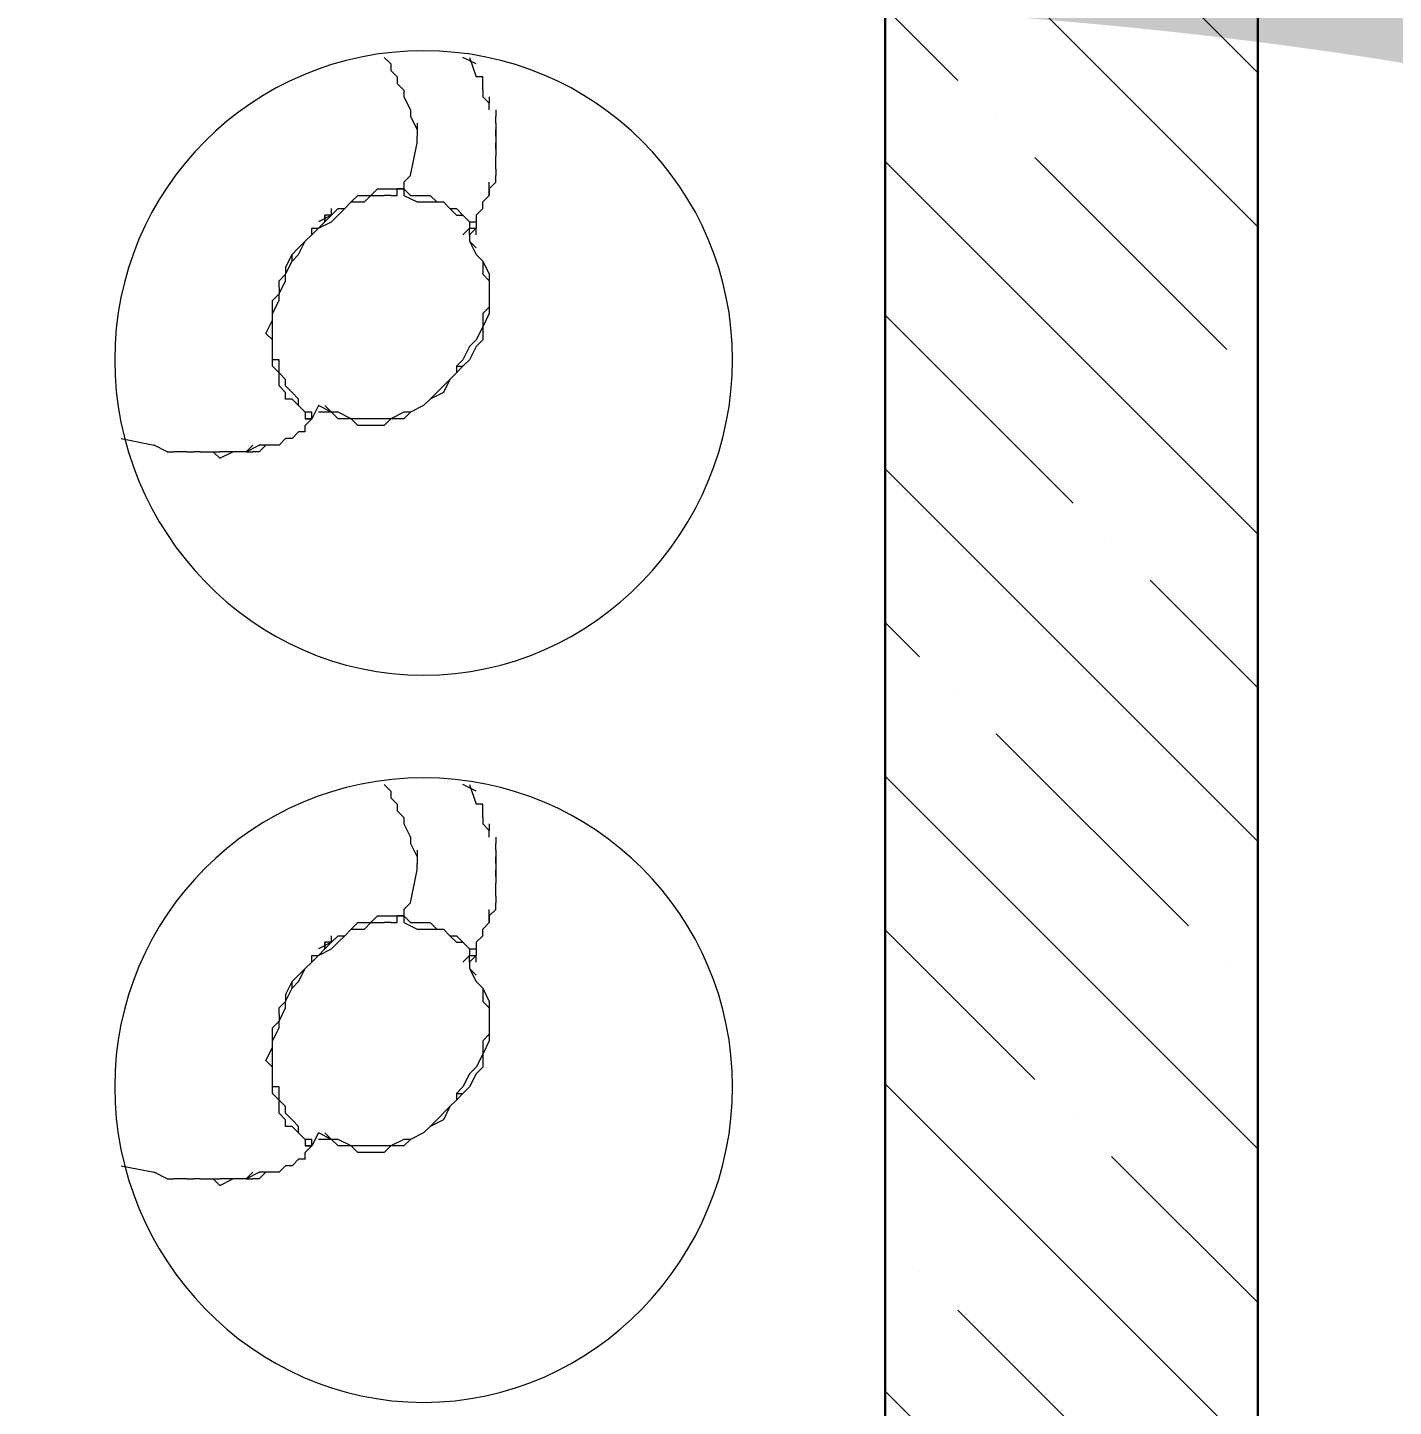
# Model space of a CAD drawing. Header units: millimetres. Extents: x -136099598 to 11807193, y 0 to 779331.
# Drawn here: x -136041954 to -136040854, y 242435 to 243546 of the extents above; entities that cross this region are included whole.
import ezdxf
from ezdxf import colors
from ezdxf.entities.mleader import LeaderData, LeaderLine
from ezdxf.enums import TextEntityAlignment as Align
from ezdxf.math import Vec2, Vec3

# ---------------------------------------------------------------- set-up
doc = ezdxf.new("R2018")
doc.units = ezdxf.units.MM
doc.header["$MEASUREMENT"] = 0
doc.layers.get('0').update_dxf_attribs({"color": 250, "lineweight": 9})
for name, color, linetype, lineweight in [('АР_Маркер экспликации', 239, 'Continuous', 13), ('АР_Номер помещения', 1, 'Continuous', 25), ('АР_Отметки', 250, 'Continuous', 15), ('АР_Помещения_площадь', 19, 'Continuous', 9), ('АР_Сущ Несущая стена', 202, 'Continuous', 30), ('АР_Штриховка монолит', 250, 'Continuous', 9)]:
    doc.layers.add(name, color=color, linetype=linetype, lineweight=lineweight)
doc.layers.add('АР_Названия помещений', color=124, linetype='Continuous', lineweight=5, plot=False)
doc.layers.add('ТХ_мебель_коридор', color=250, linetype='Continuous')
doc.styles.add('ISOCPEUR', font='isocpeur.ttf', dxfattribs={"width": 0.7})
doc.styles.get("Standard").update_dxf_attribs({"font": 'isocpeur.ttf'})

# ---------------------------------------------------------------- blocks, each defined once
blk = doc.blocks.new('_DotSmall')
at = {"color": 0, "linetype": 'ByBlock', "const_width": 0.5}
blk.add_lwpolyline([(-0.0625, 0, 1), (0.0625, 0, 1)], format="xyb", close=True, dxfattribs=at)
blk = doc.blocks.new('*U357')
at = {"color": 7, "style": 'ISOCPEUR', "width": 0.7, "flags": 1}
blk.add_attdef('КАТЕГОРИЯ', (-499.2, -2092.2), '', height=250, dxfattribs=at)
at = {"layer": 'АР_Номер помещения', "color": 7, "style": 'ISOCPEUR', "width": 0.7}
blk.add_attdef('НОМЕР_ПОМЕЩЕНИЯ', text='', height=300, dxfattribs=at).set_placement((-4552.2, -3994.2), align=Align.MIDDLE_CENTER)
at = {"layer": 'АР_Помещения_площадь', "color": 7, "lineweight": 30, "width": 0.7, "flags": 104}
blk.add_attdef('ИМЯ_ПОМЕЩЕНИЯ', text='', height=100, dxfattribs=at).set_placement((157.6, 1217.1), align=Align.MIDDLE_CENTER)
at = {"layer": 'АР_Помещения_площадь', "color": 7, "style": 'ISOCPEUR', "width": 0.7}
blk.add_attdef('ПЛОЩАДЬ_ПОМЕЩЕНИЯ', text='', height=200, dxfattribs=at).set_placement((-4339.3, -4729.1), align=Align.MIDDLE_RIGHT)
blk = doc.blocks.new('*U73')
at = {"color": 7, "style": 'ISOCPEUR', "width": 0.7, "flags": 1}
blk.add_attdef('КАТЕГОРИЯ', (-499.2, -2092.2), '', height=250, dxfattribs=at)
at = {"layer": 'АР_Номер помещения', "color": 7, "style": 'ISOCPEUR', "width": 0.7}
blk.add_attdef('НОМЕР_ПОМЕЩЕНИЯ', text='', height=300, dxfattribs=at).set_placement((-21113.3, 1726.7), align=Align.MIDDLE_CENTER)
at = {"layer": 'АР_Помещения_площадь', "color": 7, "style": 'ISOCPEUR', "width": 0.7}
blk.add_attdef('ПЛОЩАДЬ_ПОМЕЩЕНИЯ', text='', height=200, dxfattribs=at).set_placement((-19122.1, 1178.1), align=Align.MIDDLE_RIGHT)
at = {"layer": 'АР_Помещения_площадь', "color": 7, "lineweight": 30, "width": 0.7, "flags": 104}
blk.add_attdef('ИМЯ_ПОМЕЩЕНИЯ', text='', height=100, dxfattribs=at).set_placement((157.6, 1217.1), align=Align.MIDDLE_CENTER)
blk = doc.blocks.new('*U88')
at = {"color": 7, "style": 'ISOCPEUR', "width": 0.7, "flags": 1}
blk.add_attdef('КАТЕГОРИЯ', (-499.2, -2092.2), '', height=250, dxfattribs=at)
at = {"layer": 'АР_Номер помещения', "color": 7, "style": 'ISOCPEUR', "width": 0.7}
blk.add_attdef('НОМЕР_ПОМЕЩЕНИЯ', text='', height=300, dxfattribs=at).set_placement((-13523, 1416.1), align=Align.MIDDLE_CENTER)
at = {"layer": 'АР_Помещения_площадь', "color": 7, "lineweight": 30, "width": 0.7, "flags": 104}
blk.add_attdef('ИМЯ_ПОМЕЩЕНИЯ', text='', height=100, dxfattribs=at).set_placement((157.6, 1217.1), align=Align.MIDDLE_CENTER)
at = {"layer": 'АР_Помещения_площадь', "color": 7, "style": 'ISOCPEUR', "width": 0.7}
blk.add_attdef('ПЛОЩАДЬ_ПОМЕЩЕНИЯ', text='', height=200, dxfattribs=at).set_placement((-13378, 618.9), align=Align.MIDDLE_RIGHT)
blk = doc.blocks.new('*U89')
at = {"color": 7, "style": 'ISOCPEUR', "width": 0.7, "flags": 1}
blk.add_attdef('КАТЕГОРИЯ', (-499.2, -2092.2), '', height=250, dxfattribs=at)
at = {"layer": 'АР_Номер помещения', "color": 7, "style": 'ISOCPEUR', "width": 0.7}
blk.add_attdef('НОМЕР_ПОМЕЩЕНИЯ', text='', height=300, dxfattribs=at).set_placement((-16307.2, 665.2), align=Align.MIDDLE_CENTER)
at = {"layer": 'АР_Помещения_площадь', "color": 7, "lineweight": 30, "width": 0.7, "flags": 104}
blk.add_attdef('ИМЯ_ПОМЕЩЕНИЯ', text='', height=100, dxfattribs=at).set_placement((157.6, 1217.1), align=Align.MIDDLE_CENTER)
at = {"layer": 'АР_Помещения_площадь', "color": 7, "style": 'ISOCPEUR', "width": 0.7}
blk.add_attdef('ПЛОЩАДЬ_ПОМЕЩЕНИЯ', text='', height=200, dxfattribs=at).set_placement((-13152.2, 377.7), align=Align.MIDDLE_RIGHT)
blk = doc.blocks.new('A$C13decc58')
at = {"layer": 'АР_Штриховка монолит', "ltscale": 100}
h = blk.add_hatch(dxfattribs=at)
h.set_pattern_fill('ANSI35', color=256, scale=700)
h.set_pattern_definition([(45, (-932402.36, 110033.19), (-123.743687, 123.743687), []), (45, (-932278.62, 110033.19), (-123.743687, 123.743687), [218.75, -43.75, 0, -43.75])])
h.paths.add_polyline_path([(52895.4, 11773.3), (39785.4, 11773.3), (39785.4, 11473.3), (52895.4, 11473.3)])
at = {"layer": 'АР_Сущ Несущая стена', "ltscale": 100}
for p, q in [((39785.4, 11773.3), (52895.4, 11773.3)), ((39785.4, 11473.3), (52895.4, 11473.3))]:
    blk.add_line(p, q, dxfattribs=at)
at = {"layer": 'ТХ_мебель_коридор', "lineweight": 0, "ltscale": 100, "transparency": 33554687}
for points in [[(47421.9, 12388.2), (47416.6, 12361.8)], [(48007.3, 12388.2), (48002, 12361.8)], [(47416.6, 12367.1), (47416.6, 12367.1)], [(48002, 12367.1), (48002, 12367.1)], [(47411.3, 12351.2), (47416.6, 12361.8)], [(47996.7, 12351.2), (48002, 12361.8)], [(47411.3, 12351.2), (47411.3, 12345.9)], [(47411.3, 12335.3), (47411.3, 12345.9)], [(47996.7, 12351.2), (47996.7, 12345.9)], [(47996.7, 12335.3), (47996.7, 12345.9)], [(47411.3, 12335.3), (47411.3, 12330)], [(47996.7, 12335.3), (47996.7, 12330)], [(47411.3, 12324.7), (47411.3, 12330)], [(47411.3, 12324.7), (47411.3, 12314.2), (47411.3, 12308.9)], [(47996.7, 12324.7), (47996.7, 12330)], [(47996.7, 12324.7), (47996.7, 12314.2), (47996.7, 12308.9)], [(47406, 12308.9), (47411.3, 12314.2)], [(47991.4, 12308.9), (47996.7, 12314.2)], [(47406, 12308.9), (47411.3, 12298.3)], [(47411.3, 12293), (47411.3, 12303.6), (47411.3, 12308.9)], [(47991.4, 12308.9), (47996.7, 12298.3)], [(47996.7, 12293), (47996.7, 12303.6), (47996.7, 12308.9)], [(47411.3, 12293), (47411.3, 12298.3)], [(47411.3, 12287.7), (47411.3, 12293)], [(47996.7, 12293), (47996.7, 12298.3)], [(47996.7, 12287.7), (47996.7, 12293)], [(47411.3, 12287.7), (47416.6, 12277.1)], [(47411.3, 12287.7), (47411.3, 12282.4)], [(47416.6, 12282.4), (47411.3, 12287.7)], [(47411.3, 12277.1), (47411.3, 12282.4)], [(47996.7, 12287.7), (48002, 12277.1)], [(47996.7, 12287.7), (47996.7, 12282.4)], [(48002, 12282.4), (47996.7, 12287.7)], [(47996.7, 12277.1), (47996.7, 12282.4)], [(47416.6, 12271.8), (47411.3, 12277.1)], [(47416.6, 12271.8), (47416.6, 12277.1)], [(47416.6, 12261.2), (47416.6, 12271.8)], [(47474.8, 12261.2), (47480.1, 12266.5)], [(47480.1, 12266.5), (47485.4, 12266.5)], [(47485.4, 12266.5), (47490.7, 12266.5)], [(47485.4, 12266.5), (47496, 12266.5)], [(47485.4, 12261.2), (47485.4, 12266.5)], [(47490.7, 12266.5), (47501.3, 12266.5)], [(47490.7, 12266.5), (47490.7, 12266.5)], [(47496, 12266.5), (47501.3, 12266.5)], [(47501.3, 12266.5), (47506.6, 12271.8)], [(47501.3, 12266.5), (47506.6, 12266.5)], [(47506.6, 12271.8), (47517.1, 12266.5)], [(47506.6, 12271.8), (47506.6, 12271.8)], [(47506.6, 12266.5), (47517.1, 12266.5)], [(47517.1, 12266.5), (47522.4, 12266.5)], [(47522.4, 12266.5), (47533, 12266.5)], [(47522.4, 12266.5), (47533, 12261.2)], [(47533, 12266.5), (47538.3, 12261.2)], [(47538.3, 12261.2), (47533, 12266.5)], [(48002, 12271.8), (47996.7, 12277.1)], [(48002, 12271.8), (48002, 12277.1)], [(48002, 12261.2), (48002, 12271.8)], [(48060.2, 12261.2), (48065.5, 12266.5)], [(48065.5, 12266.5), (48070.8, 12266.5)], [(48070.8, 12266.5), (48076.1, 12266.5)], [(48070.8, 12266.5), (48081.4, 12266.5)], [(48070.8, 12261.2), (48070.8, 12266.5)], [(48076.1, 12266.5), (48086.7, 12266.5)], [(48076.1, 12266.5), (48076.1, 12266.5)], [(48081.4, 12266.5), (48086.7, 12266.5)], [(48086.7, 12266.5), (48092, 12271.8)], [(48086.7, 12266.5), (48092, 12266.5)], [(48092, 12271.8), (48102.6, 12266.5)], [(48092, 12271.8), (48092, 12271.8)], [(48092, 12266.5), (48102.6, 12266.5)], [(48102.6, 12266.5), (48107.9, 12266.5)], [(48107.9, 12266.5), (48118.4, 12266.5)], [(48107.9, 12266.5), (48118.4, 12261.2)], [(48118.4, 12266.5), (48123.7, 12261.2)], [(48123.7, 12261.2), (48118.4, 12266.5)], [(47421.9, 12255.9), (47421.9, 12255.9), (47416.6, 12261.2)], [(47421.9, 12250.7), (47421.9, 12255.9)], [(47453.6, 12255.9), (47458.9, 12255.9)], [(47453.6, 12250.7), (47453.6, 12255.9)], [(47458.9, 12255.9), (47464.2, 12261.2)], [(47458.9, 12255.9), (47458.9, 12255.9)], [(47458.9, 12250.7), (47464.2, 12255.9)], [(47464.2, 12261.2), (47474.8, 12261.2)], [(47464.2, 12255.9), (47469.5, 12255.9)], [(47469.5, 12255.9), (47474.8, 12261.2)], [(47474.8, 12261.2), (47480.1, 12261.2)], [(47480.1, 12261.2), (47485.4, 12261.2)], [(47480.1, 12261.2), (47480.1, 12261.2)], [(47533, 12261.2), (47538.3, 12261.2)], [(47538.3, 12261.2), (47548.9, 12255.9)], [(47543.6, 12261.2), (47538.3, 12261.2)], [(47543.6, 12261.2), (47548.9, 12261.2)], [(47548.9, 12261.2), (47554.2, 12255.9)], [(47548.9, 12255.9), (47554.2, 12255.9)], [(47559.5, 12255.9), (47554.2, 12255.9)], [(47554.2, 12255.9), (47564.8, 12250.7)], [(47559.5, 12255.9), (47570.1, 12250.7)], [(48007.3, 12255.9), (48007.3, 12255.9), (48002, 12261.2)], [(48007.3, 12250.7), (48007.3, 12255.9)], [(48039.1, 12255.9), (48044.4, 12255.9)], [(48039.1, 12250.7), (48039.1, 12255.9)], [(48044.4, 12255.9), (48049.7, 12261.2)], [(48044.4, 12255.9), (48044.4, 12255.9)], [(48044.4, 12250.7), (48049.7, 12255.9)], [(48049.7, 12261.2), (48060.2, 12261.2)], [(48049.7, 12255.9), (48054.9, 12255.9)], [(48054.9, 12255.9), (48060.2, 12261.2)], [(48060.2, 12261.2), (48065.5, 12261.2)], [(48065.5, 12261.2), (48070.8, 12261.2)], [(48065.5, 12261.2), (48065.5, 12261.2)], [(48118.4, 12261.2), (48123.7, 12261.2)], [(48123.7, 12261.2), (48134.3, 12255.9)], [(48129, 12261.2), (48123.7, 12261.2)], [(48129, 12261.2), (48134.3, 12261.2)], [(48134.3, 12261.2), (48139.6, 12255.9)], [(48134.3, 12255.9), (48139.6, 12255.9)], [(48144.9, 12255.9), (48139.6, 12255.9)], [(48139.6, 12255.9), (48150.2, 12250.7)], [(48144.9, 12255.9), (48155.5, 12250.7)], [(47427.2, 12245.4), (47421.9, 12250.7)], [(47427.2, 12240.1), (47427.2, 12245.4)], [(47443.1, 12240.1), (47448.3, 12245.4)], [(47448.3, 12245.4), (47453.6, 12250.7)], [(47448.3, 12245.4), (47453.6, 12245.4)], [(47453.6, 12245.4), (47458.9, 12250.7)], [(47564.8, 12250.7), (47570.1, 12250.7)], [(47564.8, 12250.7), (47570.1, 12245.4)], [(47570.1, 12250.7), (47570.1, 12250.7)], [(47575.3, 12245.4), (47570.1, 12250.7)], [(47570.1, 12245.4), (47580.6, 12240.1)], [(47580.6, 12240.1), (47575.3, 12245.4)], [(48012.6, 12245.4), (48007.3, 12250.7)], [(48012.6, 12240.1), (48012.6, 12245.4)], [(48028.5, 12240.1), (48033.8, 12245.4)], [(48033.8, 12245.4), (48039.1, 12250.7)], [(48033.8, 12245.4), (48039.1, 12245.4)], [(48039.1, 12245.4), (48044.4, 12250.7)], [(48150.2, 12250.7), (48155.5, 12250.7)], [(48150.2, 12250.7), (48155.5, 12245.4)], [(48155.5, 12250.7), (48155.5, 12250.7)], [(48160.8, 12245.4), (48155.5, 12250.7)], [(48155.5, 12245.4), (48166.1, 12240.1)], [(48166.1, 12240.1), (48160.8, 12245.4)], [(47427.2, 12240.1), (47432.5, 12240.1)], [(47437.8, 12234.8), (47432.5, 12240.1)], [(47437.8, 12240.1), (47437.8, 12240.1), (47437.8, 12240.1), (47437.8, 12234.8), (47437.8, 12234.8), (47437.8, 12234.8), (47437.8, 12234.8), (47437.8, 12234.8), (47437.8, 12234.8), (47437.8, 12234.8), (47437.8, 12234.8)], [(47437.8, 12234.8), (47437.8, 12240.1)], [(47437.8, 12234.8), (47443.1, 12234.8), (47443.1, 12240.1)], [(47443.1, 12240.1), (47437.8, 12240.1)], [(47448.3, 12229.5), (47437.8, 12234.8)], [(47437.8, 12234.8), (47437.8, 12234.8)], [(47443.1, 12240.1), (47443.1, 12240.1)], [(47585.9, 12234.8), (47580.6, 12240.1)], [(47585.9, 12234.8), (47591.2, 12234.8)], [(47585.9, 12234.8), (47591.2, 12229.5)], [(47591.2, 12234.8), (47591.2, 12229.5), (47591.2, 12229.5)], [(48012.6, 12240.1), (48017.9, 12240.1)], [(48023.2, 12234.8), (48017.9, 12240.1)], [(48023.2, 12240.1), (48023.2, 12240.1), (48023.2, 12240.1), (48023.2, 12234.8), (48023.2, 12234.8), (48023.2, 12234.8), (48023.2, 12234.8), (48023.2, 12234.8), (48023.2, 12234.8), (48023.2, 12234.8), (48023.2, 12234.8)], [(48023.2, 12234.8), (48023.2, 12240.1)], [(48023.2, 12234.8), (48028.5, 12234.8), (48028.5, 12240.1)], [(48028.5, 12240.1), (48023.2, 12240.1)], [(48033.8, 12229.5), (48023.2, 12234.8)], [(48023.2, 12234.8), (48023.2, 12234.8)], [(48028.5, 12240.1), (48028.5, 12240.1)], [(48171.4, 12234.8), (48166.1, 12240.1)], [(48171.4, 12234.8), (48176.6, 12234.8)], [(48171.4, 12234.8), (48176.6, 12229.5)], [(48176.7, 12234.8), (48176.7, 12229.5), (48176.7, 12229.5)], [(47443.1, 12224.2), (47443.1, 12229.5)], [(47443.1, 12218.9), (47443.1, 12229.5)], [(47443.1, 12218.9), (47448.3, 12229.5)], [(47443.1, 12218.9), (47448.3, 12224.2)], [(47591.2, 12229.5), (47596.5, 12218.9)], [(47596.5, 12224.2), (47596.5, 12224.2), (47591.2, 12229.5)], [(47601.8, 12218.9), (47596.5, 12229.5)], [(47596.5, 12224.2), (47601.8, 12224.2)], [(47601.8, 12224.2), (47596.5, 12224.2)], [(47601.8, 12218.9), (47601.8, 12224.2), (47596.5, 12224.2)], [(47596.5, 12224.2), (47601.8, 12218.9)], [(48028.5, 12224.2), (48028.5, 12229.5)], [(48028.5, 12218.9), (48028.5, 12229.5)], [(48028.5, 12218.9), (48033.8, 12229.5)], [(48028.5, 12218.9), (48033.8, 12224.2)], [(48176.7, 12229.5), (48181.9, 12218.9)], [(48181.9, 12224.2), (48181.9, 12224.2), (48176.7, 12229.5)], [(48187.2, 12218.9), (48181.9, 12229.5)], [(48181.9, 12224.2), (48187.2, 12224.2)], [(48187.2, 12224.2), (48181.9, 12224.2)], [(48187.2, 12218.9), (48187.2, 12224.2), (48181.9, 12224.2)], [(48181.9, 12224.2), (48187.2, 12218.9)], [(47437.8, 12213.6), (47443.1, 12218.9)], [(47437.8, 12203), (47437.8, 12213.6)], [(47437.8, 12203), (47443.1, 12213.6)], [(47443.1, 12213.6), (47443.1, 12218.9)], [(47596.5, 12218.9), (47601.8, 12213.6)], [(47601.8, 12218.9), (47607.1, 12213.6)], [(47601.8, 12218.9), (47607.1, 12218.9)], [(47601.8, 12213.6), (47607.1, 12208.3)], [(47607.1, 12213.6), (47607.1, 12208.3)], [(48023.2, 12213.6), (48028.5, 12218.9)], [(48023.2, 12203), (48023.2, 12213.6)], [(48023.2, 12203), (48028.5, 12213.6)], [(48028.5, 12213.6), (48028.5, 12218.9)], [(48181.9, 12218.9), (48187.2, 12213.6)], [(48187.2, 12218.9), (48192.5, 12213.6)], [(48187.2, 12218.9), (48192.5, 12218.9)], [(48187.2, 12213.6), (48192.5, 12208.3)], [(48192.5, 12213.6), (48192.5, 12208.3)], [(47432.5, 12197.7), (47437.8, 12203)], [(47437.8, 12197.7), (47437.8, 12203)], [(47607.1, 12208.3), (47612.4, 12203)], [(47612.4, 12203), (47612.4, 12192.4)], [(47612.4, 12203), (47617.7, 12197.7), (47617.7, 12197.7)], [(48017.9, 12197.7), (48023.2, 12203)], [(48023.2, 12197.7), (48023.2, 12203)], [(48192.5, 12208.3), (48197.8, 12203)], [(48197.8, 12203), (48197.8, 12192.4)], [(48197.8, 12203), (48203.1, 12197.7), (48203.1, 12197.7)], [(47432.5, 12187.2), (47432.5, 12197.7)], [(47437.8, 12187.2), (47437.8, 12197.7)], [(47612.4, 12192.4), (47617.7, 12187.2)], [(47617.7, 12197.7), (47617.7, 12187.2)], [(48017.9, 12187.2), (48017.9, 12197.7)], [(48023.2, 12187.2), (48023.2, 12197.7)], [(48197.8, 12192.4), (48203.1, 12187.2)], [(48203.1, 12197.7), (48203.1, 12187.2)], [(47432.5, 12176.6), (47432.5, 12187.2)], [(47437.8, 12181.9), (47437.8, 12187.2)], [(47437.8, 12171.3), (47437.8, 12181.9)], [(47617.7, 12187.2), (47617.7, 12187.2), (47623, 12181.9)], [(47617.7, 12187.2), (47617.7, 12181.9)], [(47617.7, 12181.9), (47617.7, 12176.6)], [(47623, 12181.9), (47623, 12176.6)], [(48017.9, 12176.6), (48017.9, 12187.2)], [(48023.2, 12181.9), (48023.2, 12187.2)], [(48023.2, 12171.3), (48023.2, 12181.9)], [(48203.1, 12187.2), (48203.1, 12187.2), (48208.4, 12181.9)], [(48203.1, 12187.2), (48203.1, 12181.9)], [(48203.1, 12181.9), (48203.1, 12176.6)], [(48208.4, 12181.9), (48208.4, 12176.6)], [(47437.8, 12171.3), (47432.5, 12176.6)], [(47437.8, 12160.7), (47437.8, 12171.3)], [(47443.1, 12160.7), (47437.8, 12171.3)], [(47617.7, 12171.3), (47617.7, 12176.6)], [(47617.7, 12171.3), (47617.7, 12166)], [(47623, 12176.6), (47623, 12166)], [(47723.5, 12171.3), (47718.2, 12171.3), (47712.9, 12166)], [(47723.5, 12171.3), (47728.8, 12176.6)], [(48023.2, 12171.3), (48017.9, 12176.6)], [(48023.2, 12160.7), (48023.2, 12171.3)], [(48028.5, 12160.7), (48023.2, 12171.3)], [(48203.1, 12171.3), (48203.1, 12176.6)], [(48203.1, 12171.3), (48203.1, 12166)], [(48208.4, 12176.6), (48208.4, 12166)], [(48308.9, 12171.3), (48303.7, 12171.3), (48298.4, 12166)], [(48308.9, 12171.3), (48314.2, 12176.6)], [(47437.8, 12160.7), (47443.1, 12155.4)], [(47443.1, 12155.4), (47443.1, 12160.7)], [(47448.3, 12144.8), (47443.1, 12155.4)], [(47617.7, 12160.7), (47612.4, 12150.1)], [(47617.7, 12166), (47623, 12166), (47623, 12160.7)], [(47623, 12160.7), (47617.7, 12155.4)], [(47623, 12160.7), (47617.7, 12155.4), (47623, 12160.7), (47617.7, 12160.7)], [(47623, 12160.7), (47623, 12160.7), (47617.7, 12160.7)], [(47617.7, 12155.4), (47617.7, 12150.1)], [(47623, 12166), (47623, 12166)], [(47628.3, 12160.7), (47623, 12160.7), (47623, 12166), (47623, 12166)], [(47623, 12166), (47623, 12160.7)], [(47623, 12160.7), (47623, 12160.7)], [(47633.6, 12155.4), (47628.3, 12160.7)], [(47633.6, 12155.4), (47660, 12150.1)], [(47681.2, 12155.4), (47670.6, 12150.1), (47670.6, 12150.1)], [(47697.1, 12160.7), (47686.5, 12155.4), (47681.2, 12155.4)], [(47702.3, 12160.7), (47697.1, 12160.7)], [(47702.3, 12160.7), (47707.6, 12166)], [(47712.9, 12166), (47707.6, 12166), (47707.6, 12166)], [(48023.2, 12160.7), (48028.5, 12155.4)], [(48028.5, 12155.4), (48028.5, 12160.7)], [(48033.8, 12144.8), (48028.5, 12155.4)], [(48203.1, 12160.7), (48197.8, 12150.1)], [(48203.1, 12166), (48208.4, 12166), (48208.4, 12160.7)], [(48208.4, 12160.7), (48203.1, 12155.4)], [(48208.4, 12160.7), (48203.1, 12155.4), (48208.4, 12160.7), (48203.1, 12160.7)], [(48208.4, 12160.7), (48208.4, 12160.7), (48203.1, 12160.7)], [(48203.1, 12155.4), (48203.1, 12150.1)], [(48208.4, 12166), (48208.4, 12166)], [(48213.7, 12160.7), (48208.4, 12160.7), (48208.4, 12166), (48208.4, 12166)], [(48208.4, 12166), (48208.4, 12160.7)], [(48208.4, 12160.7), (48208.4, 12160.7)], [(48219, 12155.4), (48213.7, 12160.7)], [(48219, 12155.4), (48245.4, 12150.1)], [(48266.6, 12155.4), (48256, 12150.1), (48256, 12150.1)], [(48282.5, 12160.7), (48271.9, 12155.4), (48266.6, 12155.4)], [(48287.8, 12160.7), (48282.5, 12160.7)], [(48287.8, 12160.7), (48293.1, 12166)], [(48298.4, 12166), (48293.1, 12166), (48293.1, 12166)], [(47453.6, 12139.5), (47448.3, 12144.8)], [(47612.4, 12150.1), (47612.4, 12139.5)], [(47617.7, 12150.1), (47617.7, 12139.5)], [(47660, 12150.1), (47665.3, 12150.1)], [(47670.6, 12150.1), (47665.3, 12150.1)], [(47675.9, 12150.1), (47670.6, 12150.1)], [(48039.1, 12139.5), (48033.8, 12144.8)], [(48197.8, 12150.1), (48197.8, 12139.5)], [(48203.1, 12150.1), (48203.1, 12139.5)], [(48245.4, 12150.1), (48250.7, 12150.1)], [(48256, 12150.1), (48250.7, 12150.1)], [(48261.3, 12150.1), (48256, 12150.1)], [(47458.9, 12128.9), (47453.6, 12139.5)], [(47458.9, 12134.2), (47453.6, 12139.5)], [(47469.5, 12123.7), (47458.9, 12134.2)], [(47617.7, 12139.5), (47612.4, 12134.2)], [(47612.4, 12139.5), (47612.4, 12134.2)], [(47612.4, 12134.2), (47612.4, 12128.9)], [(48044.4, 12128.9), (48039.1, 12139.5)], [(48044.4, 12134.2), (48039.1, 12139.5)], [(48054.9, 12123.7), (48044.4, 12134.2)], [(48203.1, 12139.5), (48197.8, 12134.2)], [(48197.8, 12139.5), (48197.8, 12134.2)], [(48197.8, 12134.2), (48197.8, 12128.9)], [(47469.5, 12123.7), (47458.9, 12128.9)], [(47474.8, 12118.4), (47469.5, 12123.7)], [(47607.1, 12123.7), (47601.8, 12118.4)], [(47612.4, 12128.9), (47612.4, 12128.9), (47607.1, 12123.7)], [(47612.4, 12128.9), (47607.1, 12123.7)], [(47607.1, 12123.7), (47607.1, 12118.4)], [(48054.9, 12123.7), (48044.4, 12128.9)], [(48060.2, 12118.4), (48054.9, 12123.7)], [(48192.5, 12123.7), (48187.2, 12118.4)], [(48197.8, 12128.9), (48197.8, 12128.9), (48192.5, 12123.7)], [(48197.8, 12128.9), (48192.5, 12123.7)], [(48192.5, 12123.7), (48192.5, 12118.4)], [(47480.1, 12113.1), (47474.8, 12118.4)], [(47480.1, 12118.4), (47474.8, 12118.4)], [(47480.1, 12118.4), (47480.1, 12113.1)], [(47485.4, 12113.1), (47480.1, 12118.4)], [(47485.4, 12107.8), (47480.1, 12113.1), (47480.1, 12113.1), (47480.1, 12113.1)], [(47496, 12107.8), (47485.4, 12113.1)], [(47591.2, 12107.8), (47585.9, 12113.1)], [(47601.8, 12113.1), (47596.5, 12107.8)], [(47607.1, 12118.4), (47601.8, 12113.1)], [(47601.8, 12118.4), (47601.8, 12113.1)], [(47723.5, 12102.5), (47728.8, 12113.1)], [(48065.5, 12113.1), (48060.2, 12118.4)], [(48065.5, 12118.4), (48060.2, 12118.4)], [(48065.5, 12118.4), (48065.5, 12113.1)], [(48070.8, 12113.1), (48065.5, 12118.4)], [(48070.8, 12107.8), (48065.5, 12113.1), (48065.5, 12113.1), (48065.5, 12113.1)], [(48081.4, 12107.8), (48070.8, 12113.1)], [(48176.7, 12107.8), (48171.4, 12113.1)], [(48187.2, 12113.1), (48181.9, 12107.8)], [(48192.5, 12118.4), (48187.2, 12113.1)], [(48187.2, 12118.4), (48187.2, 12113.1)], [(48308.9, 12102.5), (48314.2, 12113.1)], [(47496, 12102.5), (47485.4, 12107.8)], [(47501.3, 12102.5), (47496, 12107.8)], [(47501.3, 12097.2), (47496, 12102.5)], [(47511.8, 12097.2), (47501.3, 12102.5)], [(47570.1, 12102.5), (47564.8, 12097.2)], [(47580.6, 12107.8), (47570.1, 12102.5)], [(47580.6, 12107.8), (47580.6, 12107.8), (47570.1, 12102.5)], [(47580.6, 12107.8), (47575.3, 12102.5)], [(47580.6, 12107.8), (47580.6, 12107.8)], [(47585.9, 12107.8), (47580.6, 12107.8), (47580.6, 12107.8)], [(47585.9, 12107.8), (47585.9, 12107.8), (47580.6, 12107.8)], [(47585.9, 12107.8), (47585.9, 12107.8)], [(47585.9, 12107.8), (47591.2, 12102.5), (47591.2, 12102.5)], [(47585.9, 12107.8), (47591.2, 12107.8), (47591.2, 12107.8), (47591.2, 12107.8), (47591.2, 12107.8)], [(47585.9, 12102.5), (47591.2, 12102.5), (47591.2, 12102.5)], [(47591.2, 12107.8), (47591.2, 12102.5)], [(47591.2, 12107.8), (47591.2, 12107.8)], [(47596.5, 12107.8), (47591.2, 12107.8)], [(47596.5, 12102.5), (47596.5, 12102.5), (47596.5, 12102.5), (47591.2, 12102.5), (47591.2, 12102.5), (47591.2, 12102.5)], [(47591.2, 12102.5), (47591.2, 12102.5)], [(47596.5, 12107.8), (47596.5, 12107.8)], [(47596.5, 12107.8), (47596.5, 12107.8), (47596.5, 12102.5)], [(47601.8, 12102.5), (47596.5, 12102.5)], [(47596.5, 12102.5), (47596.5, 12102.5)], [(47607.1, 12097.2), (47601.8, 12102.5)], [(47702.3, 12097.2), (47712.9, 12097.2), (47712.9, 12102.5)], [(47728.8, 12107.8), (47712.9, 12102.5)], [(48081.4, 12102.5), (48070.8, 12107.8)], [(48086.7, 12102.5), (48081.4, 12107.8)], [(48086.7, 12097.2), (48081.4, 12102.5)], [(48097.3, 12097.2), (48086.7, 12102.5)], [(48155.5, 12102.5), (48150.2, 12097.2)], [(48166.1, 12107.8), (48155.5, 12102.5)], [(48166.1, 12107.8), (48166.1, 12107.8), (48155.5, 12102.5)], [(48166.1, 12107.8), (48160.8, 12102.5)], [(48166.1, 12107.8), (48166.1, 12107.8)], [(48171.4, 12107.8), (48166.1, 12107.8), (48166.1, 12107.8)], [(48171.4, 12107.8), (48171.4, 12107.8), (48166.1, 12107.8)], [(48171.4, 12107.8), (48171.4, 12107.8)], [(48171.4, 12107.8), (48176.6, 12102.5), (48176.6, 12102.5)], [(48171.4, 12107.8), (48176.6, 12107.8), (48176.6, 12107.8), (48176.6, 12107.8), (48176.6, 12107.8)], [(48171.4, 12102.5), (48176.6, 12102.5), (48176.6, 12102.5)], [(48176.7, 12107.8), (48176.7, 12102.5)], [(48176.7, 12107.8), (48176.7, 12107.8)], [(48181.9, 12107.8), (48176.7, 12107.8)], [(48181.9, 12102.5), (48181.9, 12102.5), (48181.9, 12102.5), (48176.7, 12102.5), (48176.7, 12102.5), (48176.7, 12102.5)], [(48176.7, 12102.5), (48176.7, 12102.5)], [(48181.9, 12107.8), (48181.9, 12107.8)], [(48181.9, 12107.8), (48181.9, 12107.8), (48181.9, 12102.5)], [(48187.2, 12102.5), (48181.9, 12102.5)], [(48181.9, 12102.5), (48181.9, 12102.5)], [(48192.5, 12097.2), (48187.2, 12102.5)], [(48287.8, 12097.2), (48298.4, 12097.2), (48298.4, 12102.5)], [(48314.2, 12107.8), (48298.4, 12102.5)], [(47511.8, 12097.2), (47501.3, 12097.2)], [(47522.4, 12091.9), (47511.8, 12097.2)], [(47522.4, 12097.2), (47511.8, 12097.2)], [(47527.7, 12091.9), (47522.4, 12097.2)], [(47527.7, 12091.9), (47522.4, 12091.9)], [(47538.3, 12091.9), (47527.7, 12091.9)], [(47548.9, 12091.9), (47538.3, 12091.9)], [(47554.2, 12097.2), (47548.9, 12091.9)], [(47554.2, 12091.9), (47548.9, 12091.9)], [(47564.8, 12097.2), (47554.2, 12091.9)], [(47564.8, 12097.2), (47554.2, 12097.2)], [(47607.1, 12097.2), (47612.4, 12097.2)], [(47607.1, 12097.2), (47607.1, 12097.2)], [(47612.4, 12097.2), (47617.7, 12091.9)], [(47623, 12091.9), (47617.7, 12091.9)], [(47617.7, 12091.9), (47623, 12091.9)], [(47623, 12091.9), (47628.3, 12091.9)], [(47623, 12091.9), (47628.3, 12086.6)], [(47686.5, 12091.9), (47691.8, 12091.9)], [(47691.8, 12091.9), (47697.1, 12097.2)], [(47697.1, 12091.9), (47691.8, 12091.9)], [(47702.3, 12097.2), (47697.1, 12097.2)], [(48097.3, 12097.2), (48086.7, 12097.2)], [(48107.9, 12091.9), (48097.3, 12097.2)], [(48107.9, 12097.2), (48097.3, 12097.2)], [(48113.2, 12091.9), (48107.9, 12097.2)], [(48113.2, 12091.9), (48107.9, 12091.9)], [(48123.7, 12091.9), (48113.2, 12091.9)], [(48134.3, 12091.9), (48123.7, 12091.9)], [(48139.6, 12097.2), (48134.3, 12091.9)], [(48139.6, 12091.9), (48134.3, 12091.9)], [(48150.2, 12097.2), (48139.6, 12091.9)], [(48150.2, 12097.2), (48139.6, 12097.2)], [(48192.5, 12097.2), (48197.8, 12097.2)], [(48192.5, 12097.2), (48192.5, 12097.2)], [(48197.8, 12097.2), (48203.1, 12091.9)], [(48208.4, 12091.9), (48203.1, 12091.9)], [(48203.1, 12091.9), (48208.4, 12091.9)], [(48208.4, 12091.9), (48213.7, 12091.9)], [(48208.4, 12091.9), (48213.7, 12086.6)], [(48271.9, 12091.9), (48277.2, 12091.9)], [(48277.2, 12091.9), (48282.5, 12097.2)], [(48282.5, 12091.9), (48277.2, 12091.9)], [(48287.8, 12097.2), (48282.5, 12097.2)], [(47628.3, 12086.6), (47633.6, 12086.6)], [(47638.8, 12086.6), (47633.6, 12086.6)], [(47638.8, 12086.6), (47649.4, 12086.6)], [(47654.7, 12086.6), (47649.4, 12086.6)], [(47665.3, 12086.6), (47654.7, 12086.6)], [(47654.7, 12086.6), (47660, 12086.6)], [(47665.3, 12086.6), (47660, 12086.6), (47660, 12086.6)], [(47670.6, 12086.6), (47665.3, 12086.6)], [(47665.3, 12086.6), (47670.6, 12086.6)], [(47675.9, 12086.6), (47670.6, 12086.6)], [(47675.9, 12086.6), (47681.2, 12086.6)], [(47686.5, 12086.6), (47681.2, 12086.6)], [(48213.7, 12086.6), (48219, 12086.6)], [(48224.3, 12086.6), (48219, 12086.6)], [(48224.3, 12086.6), (48234.9, 12086.6)], [(48240.2, 12086.6), (48234.9, 12086.6)], [(48250.7, 12086.6), (48240.2, 12086.6)], [(48240.2, 12086.6), (48245.4, 12086.6)], [(48250.7, 12086.6), (48245.4, 12086.6), (48245.4, 12086.6)], [(48256, 12086.6), (48250.7, 12086.6)], [(48250.7, 12086.6), (48256, 12086.6)], [(48261.3, 12086.6), (48256, 12086.6)], [(48261.3, 12086.6), (48266.6, 12086.6)], [(48271.9, 12086.6), (48266.6, 12086.6)]]:
    blk.add_lwpolyline(points, dxfattribs=at)
for points in [[(47437.8, 12234.8), (47437.8, 12234.8), (47437.8, 12234.8), (47437.8, 12234.8), (47437.8, 12234.8), (47437.8, 12234.8), (47437.8, 12234.8)], [(47437.8, 12234.8), (47437.8, 12234.8)], [(48023.2, 12234.8), (48023.2, 12234.8), (48023.2, 12234.8), (48023.2, 12234.8), (48023.2, 12234.8), (48023.2, 12234.8), (48023.2, 12234.8)], [(48023.2, 12234.8), (48023.2, 12234.8)], [(47617.7, 12166), (47617.7, 12166)], [(47623, 12160.7), (47623, 12160.7)], [(48203.1, 12166), (48203.1, 12166)], [(48208.4, 12160.7), (48208.4, 12160.7)], [(47474.8, 12118.4), (47474.8, 12118.4)], [(47480.1, 12118.4), (47480.1, 12118.4)], [(48060.2, 12118.4), (48060.2, 12118.4)], [(48065.5, 12118.4), (48065.5, 12118.4)], [(47580.6, 12107.8), (47580.6, 12107.8)], [(47591.2, 12102.5), (47591.2, 12102.5)], [(47596.5, 12107.8), (47596.5, 12107.8)], [(47596.5, 12102.5), (47596.5, 12102.5)], [(48166.1, 12107.8), (48166.1, 12107.8)], [(48176.7, 12102.5), (48176.7, 12102.5)], [(48181.9, 12107.8), (48181.9, 12107.8)], [(48181.9, 12102.5), (48181.9, 12102.5)]]:
    blk.add_lwpolyline(points, close=True, dxfattribs=at)
for points in [[(47734.1, 12144.8), (47734.1, 12007.2), (47623, 11896.1), (47485.4, 11896.1), (47347.8, 11896.1), (47231.4, 12007.2), (47231.4, 12144.8), (47231.4, 12282.4), (47347.8, 12393.5), (47485.4, 12393.5), (47623, 12393.5), (47734.1, 12282.4), (47734.1, 12144.8)], [(48319.5, 12144.8), (48319.5, 12007.2), (48208.4, 11896.1), (48070.8, 11896.1), (47933.2, 11896.1), (47816.8, 12007.2), (47816.8, 12144.8), (47816.8, 12282.4), (47933.2, 12393.5), (48070.8, 12393.5), (48208.4, 12393.5), (48319.5, 12282.4), (48319.5, 12144.8)]]:
    blk.add_open_spline(points, degree=3, knots=[0, 0, 0, 0, 1, 1, 1, 2, 2, 2, 3, 3, 3, 4, 4, 4, 4], dxfattribs=at)
at = {"layer": 'АР_Маркер экспликации', "color": 7}
ref = blk.add_blockref('*U357', (19780.3, 45872.1), dxfattribs=at)
lines = blk.add_mtext('\\W0.8000;Коридор с местом установки холодильного оборудования', dxfattribs={"layer": 'АР_Названия помещений', "insert": (18215.3, 41896.1), "char_height": 4954.897, "width": 926.94, "attachment_point": 1})
ref.add_attrib('ИМЯ_ПОМЕЩЕНИЯ', '', (18215.3, 41896.1), dxfattribs={"flags": 104}).embed_mtext(lines)
ref = blk.add_blockref('*U73', (42461.1, 19400.3), dxfattribs=at)
lines = blk.add_mtext('\\W0.8000;Туалет медблока с местом для приготовления дезинфицирующих растворов и хранения уборочного инвентаря, предназначенных для помещений медицинского назначения', dxfattribs={"layer": 'АР_Названия помещений', "insert": (21009.5, 19964.8), "char_height": 8631.588, "width": 926.94, "attachment_point": 1})
ref.add_attrib('ИМЯ_ПОМЕЩЕНИЯ', '', (21009.5, 19964.8), dxfattribs={"flags": 104}).embed_mtext(lines)
ref = blk.add_blockref('*U88', (47619.4, 15478.9), dxfattribs=at)
lines = blk.add_mtext('\\W0.8000;Учебные кабинеты (2 - 4 классы)', dxfattribs={"layer": 'АР_Названия помещений', "insert": (33608.1, 16248.2), "char_height": 6412.4, "width": 926.94, "attachment_point": 1})
ref.add_attrib('ИМЯ_ПОМЕЩЕНИЯ', '', (33608.1, 16248.2), dxfattribs={"flags": 104}).embed_mtext(lines)
ref = blk.add_blockref('*U89', (47548.4, 11740.5), dxfattribs=at)
lines = blk.add_mtext('\\W0.8000;Санузел для девочек (начальная школа)', dxfattribs={"layer": 'АР_Названия помещений', "insert": (32033.3, 12353.2), "char_height": 4571.549, "width": 926.94, "attachment_point": 1})
ref.add_attrib('ИМЯ_ПОМЕЩЕНИЯ', '', (32033.3, 12353.2), dxfattribs={"flags": 104}).embed_mtext(lines)
at = {"layer": 'АР_Отметки'}
ml = blk.add_multileader_mtext('Standard', dxfattribs=at)
ml.set_content('+1,975', color=256, style='ISOCPEUR')
ml.set_leader_properties(color=256, linetype='Continuous', lineweight=-1)
ml.set_arrow_properties(name='DOTSMALL')
ml.build(insert=Vec2(0, 0))
ml.multileader.update_dxf_attribs({"has_text_frame": 1, "text_left_attachment_type": 4, "text_right_attachment_type": 4, "dogleg_length": 100, "arrow_head_size": 180})
ctx = ml.context
ctx.base_point, ctx.char_height, ctx.arrow_head_size, ctx.landing_gap_size, ctx.plane_origin = Vec3(67184.2, 63069.3, 0), 250, 180, 50, Vec3(67102.8, 61868.4, 0)
ctx.left_attachment, ctx.right_attachment = 4, 4
notes = []
notes.append((ctx, [(0, (0, 0, 0), (0, 0), (1, 0), 1, [])]))
ctx.mtext.insert, ctx.mtext.width, ctx.mtext.line_spacing_style, ctx.mtext.flow_direction = Vec3(67234.2, 63469.3, 0), 852.697, 2, 5
ml = blk.add_multileader_mtext('Standard', dxfattribs=at)
ml.set_content('0,000', color=256, style='ISOCPEUR')
ml.set_leader_properties(color=256, linetype='Continuous', lineweight=-1)
ml.set_arrow_properties(name='DOTSMALL')
ml.build(insert=Vec2(0, 0))
ml.multileader.update_dxf_attribs({"has_text_frame": 1, "text_left_attachment_type": 4, "text_right_attachment_type": 4, "dogleg_length": 100, "arrow_head_size": 180})
ctx = ml.context
ctx.base_point, ctx.char_height, ctx.arrow_head_size, ctx.landing_gap_size, ctx.plane_origin = Vec3(67976.9, 56051.7, 0), 250, 180, 50, Vec3(67895.5, 54850.8, 0)
ctx.left_attachment, ctx.right_attachment = 4, 4
notes.append((ctx, [(0, (0, 0, 0), (0, 0), (1, 0), 1, [])]))
ctx.mtext.insert, ctx.mtext.width, ctx.mtext.line_spacing_style, ctx.mtext.flow_direction = Vec3(68026.9, 56451.7, 0), 852.697, 2, 5
ml = blk.add_multileader_mtext('Standard', dxfattribs=at)
ml.set_content('-0,540', color=256, style='ISOCPEUR')
ml.set_leader_properties(color=256, linetype='Continuous', lineweight=-1)
ml.set_arrow_properties(name='DOTSMALL')
ml.build(insert=Vec2(0, 0))
ml.multileader.update_dxf_attribs({"has_text_frame": 1, "text_left_attachment_type": 4, "text_right_attachment_type": 4, "dogleg_length": 100, "arrow_head_size": 180})
ctx = ml.context
ctx.base_point, ctx.char_height, ctx.arrow_head_size, ctx.landing_gap_size, ctx.plane_origin = Vec3(65416.4, 20810.1, 0), 250, 180, 50, Vec3(65335, 19609.2, 0)
ctx.left_attachment, ctx.right_attachment = 4, 4
notes.append((ctx, [(0, (0, 0, 0), (0, 0), (1, 0), 1, [])]))
ctx.mtext.insert, ctx.mtext.width, ctx.mtext.line_spacing_style, ctx.mtext.flow_direction = Vec3(65466.4, 21210.1, 0), 852.697, 2, 5
ml = blk.add_multileader_mtext('Standard', dxfattribs=at)
ml.set_content('-0,530', color=256, style='ISOCPEUR')
ml.set_leader_properties(color=256, linetype='Continuous', lineweight=-1)
ml.set_arrow_properties(name='DOTSMALL')
ml.build(insert=Vec2(0, 0))
ml.multileader.update_dxf_attribs({"has_text_frame": 1, "text_left_attachment_type": 4, "text_right_attachment_type": 4, "dogleg_length": 100, "arrow_head_size": 180})
ctx = ml.context
ctx.base_point, ctx.char_height, ctx.arrow_head_size, ctx.landing_gap_size, ctx.plane_origin = Vec3(64358.4, 18425.9, 0), 250, 180, 50, Vec3(64109.1, 17831.7, 0)
ctx.left_attachment, ctx.right_attachment = 4, 4
notes.append((ctx, [(0, (0, 0, 0), (0, 0), (1, 0), 1, [])]))
ctx.mtext.insert, ctx.mtext.width, ctx.mtext.line_spacing_style, ctx.mtext.flow_direction = Vec3(64408.4, 18825.9, 0), 852.697, 2, 5
ml = blk.add_multileader_mtext('Standard', dxfattribs=at)
ml.set_content('-0,530', color=256, style='ISOCPEUR')
ml.set_leader_properties(color=256, linetype='Continuous', lineweight=-1)
ml.set_arrow_properties(name='DOTSMALL')
ml.build(insert=Vec2(0, 0))
ml.multileader.update_dxf_attribs({"has_text_frame": 1, "text_left_attachment_type": 4, "text_right_attachment_type": 4, "dogleg_length": 100, "arrow_head_size": 180})
ctx = ml.context
ctx.base_point, ctx.char_height, ctx.arrow_head_size, ctx.landing_gap_size, ctx.plane_origin = Vec3(66279.8, 18397.9, 0), 250, 180, 50, Vec3(66178.5, 17803.8, 0)
ctx.left_attachment, ctx.right_attachment = 4, 4
notes.append((ctx, [(0, (0, 0, 0), (0, 0), (1, 0), 1, [])]))
ctx.mtext.insert, ctx.mtext.width, ctx.mtext.line_spacing_style, ctx.mtext.flow_direction = Vec3(66329.8, 18797.9, 0), 852.697, 2, 5
ml = blk.add_multileader_mtext('Standard', dxfattribs=at)
ml.set_content('0,000', color=256, style='ISOCPEUR')
ml.set_leader_properties(color=256, linetype='Continuous', lineweight=-1)
ml.set_arrow_properties(name='DOTSMALL')
ml.build(insert=Vec2(0, 0))
ml.multileader.update_dxf_attribs({"has_text_frame": 1, "text_left_attachment_type": 4, "text_right_attachment_type": 4, "dogleg_length": 100, "arrow_head_size": 180})
ctx = ml.context
ctx.base_point, ctx.char_height, ctx.arrow_head_size, ctx.landing_gap_size, ctx.plane_origin = Vec3(64514.5, 12896, 0), 250, 180, 50, Vec3(64993.6, 10010.2, 0)
ctx.left_attachment, ctx.right_attachment = 4, 4
notes.append((ctx, [(0, (0, 0, 0), (0, 0), (1, 0), 1, [])]))
ctx.mtext.insert, ctx.mtext.width, ctx.mtext.line_spacing_style, ctx.mtext.flow_direction = Vec3(64564.5, 13296, 0), 852.697, 2, 5
for ctx, leaders in notes:
    for number, flags, end, landing, length, lines in leaders:
        leader = LeaderData()
        leader.index, (leader.has_last_leader_line, leader.has_dogleg_vector, leader.attachment_direction) = number, flags
        leader.last_leader_point, leader.dogleg_vector, leader.dogleg_length = Vec3(end), Vec3(landing), length
        for number, points, colour, breaks in lines:
            line = LeaderLine()
            line.index, line.vertices, line.color, line.breaks = number, Vec3.list(points), colors.encode_raw_color(colour), breaks
            leader.lines.append(line)
        ctx.leaders.append(leader)

msp = doc.modelspace()

# ---------------------------------------------------------------- block references
at = {"ltscale": 150, "rotation": 89.99999999999999}
msp.add_blockref('A$C13decc58', (-136029490.008, 195207.354), dxfattribs=at)

doc.saveas('drawing.dxf')
